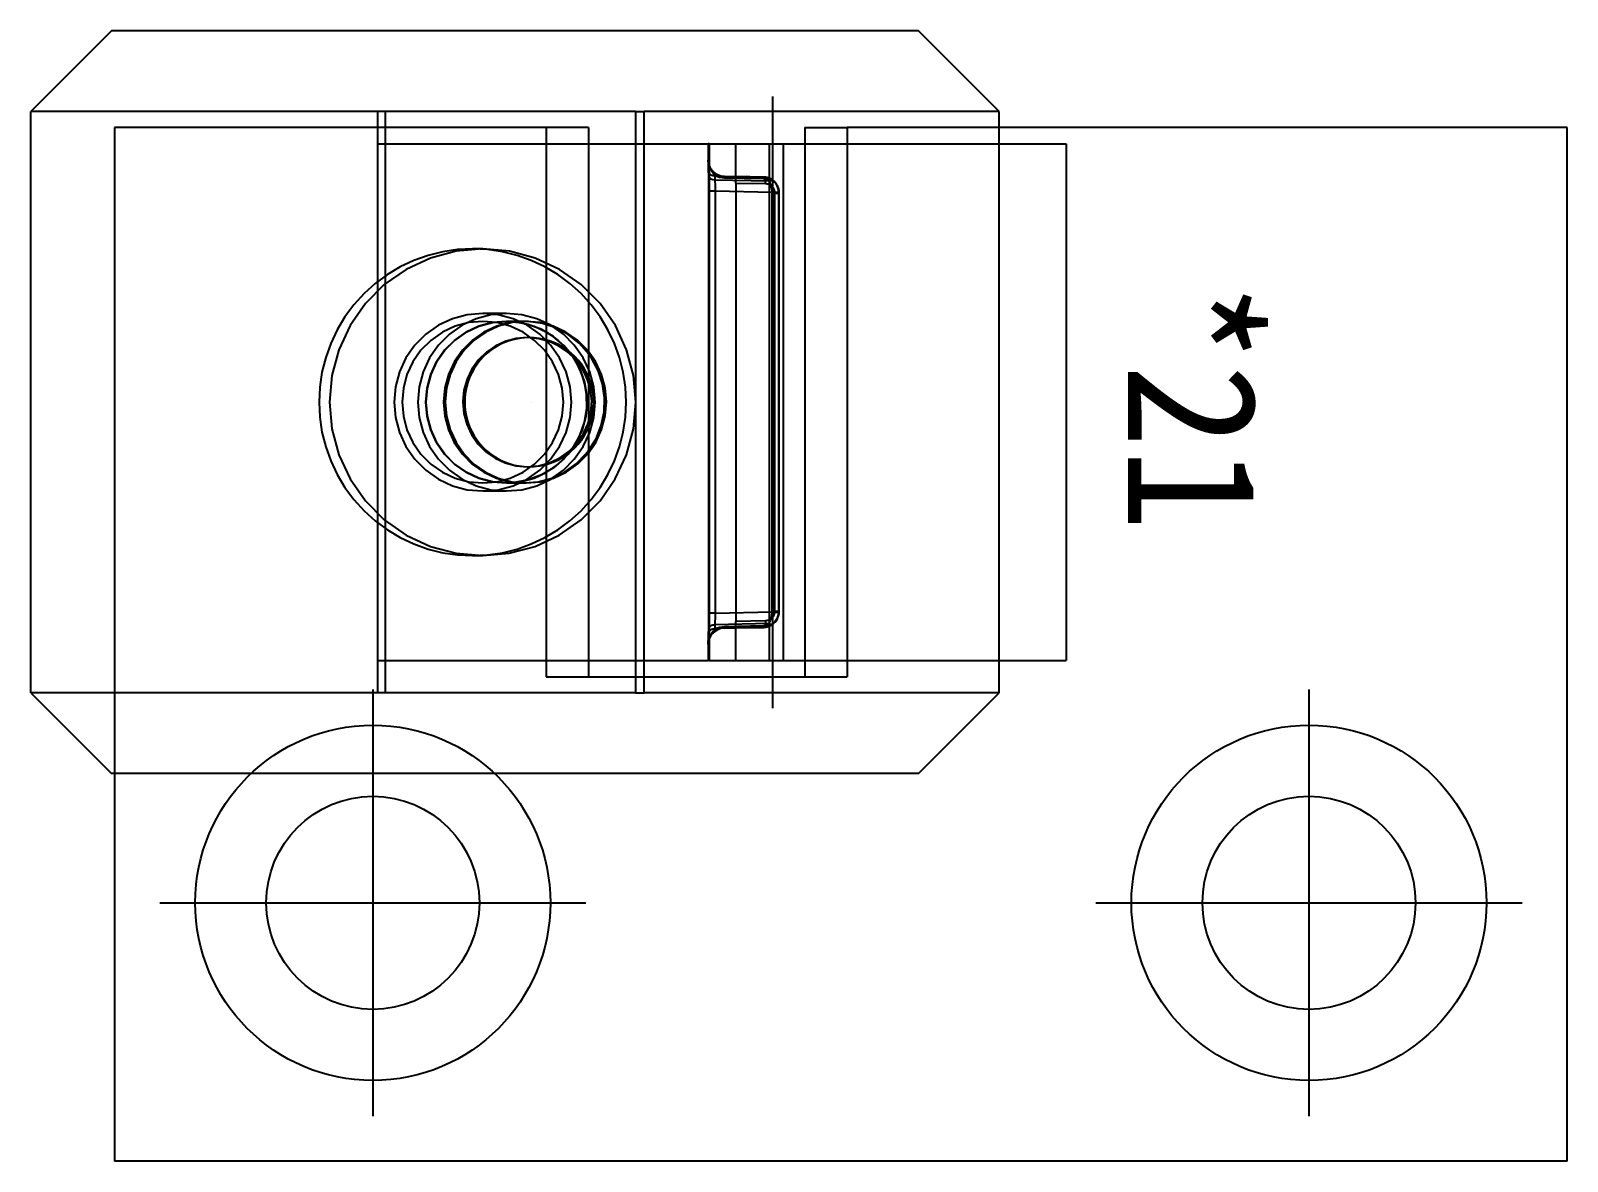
# Model space of a CAD drawing. Header units: millimetres. Extents: x 632 to 3922, y 1402 to 2001.
# Drawn here: x 3043.3 to 3067.1, y 1875.03 to 1892.53 of the extents above; entities that cross this region are included whole.
import ezdxf
from ezdxf.enums import TextEntityAlignment as Align
from ezdxf.lldxf.tags import DXFTag

# ---------------------------------------------------------------- set-up
doc = ezdxf.new("R2010")
doc.units = ezdxf.units.MM
for name, color, linetype in [('4', 4, 'Continuous'), ('7', 7, 'Continuous'), ('8', 8, 'Continuous'), ('CE', 1, 'CENTER'), ('H1', 2, 'HIDDEN')]:
    doc.layers.add(name, color=color, linetype=linetype)
doc.styles.add('JM_Standard', font='', dxfattribs={"height": 3})
doc.styles.get('JM_Standard').set_extended_font_data('DotumChe')
tags = doc.linetypes.add('CENTER', pattern=[2, 1.25, -0.25, 0.25, -0.25]).pattern_tags.tags
tags[10:11] = [DXFTag(74, 4), DXFTag(75, 0), DXFTag(340, '0'), DXFTag(46, 1.0), DXFTag(50, 0.0), DXFTag(44, 0.0), DXFTag(45, 0.0)]
tags[8:9] = [DXFTag(74, 4), DXFTag(75, 0), DXFTag(340, '0'), DXFTag(46, 1.0), DXFTag(50, 0.0), DXFTag(44, 0.0), DXFTag(45, 0.0)]
tags[6:7] = [DXFTag(74, 4), DXFTag(75, 0), DXFTag(340, '0'), DXFTag(46, 1.0), DXFTag(50, 0.0), DXFTag(44, 0.0), DXFTag(45, 0.0)]
tags[4:5] = [DXFTag(74, 4), DXFTag(75, 0), DXFTag(340, '0'), DXFTag(46, 1.0), DXFTag(50, 0.0), DXFTag(44, 0.0), DXFTag(45, 0.0)]
tags = doc.linetypes.add('HIDDEN', pattern=[0.375, 0.25, -0.125]).pattern_tags.tags
tags[6:7] = [DXFTag(74, 4), DXFTag(75, 0), DXFTag(340, '0'), DXFTag(46, 1.0), DXFTag(50, 0.0), DXFTag(44, 0.0), DXFTag(45, 0.0)]
tags[4:5] = [DXFTag(74, 4), DXFTag(75, 0), DXFTag(340, '0'), DXFTag(46, 1.0), DXFTag(50, 0.0), DXFTag(44, 0.0), DXFTag(45, 0.0)]

msp = doc.modelspace()

# ---------------------------------------------------------------- linework, layer by layer
at = {"layer": '7'}
for p, q in [((3044.547, 1892.529), (3043.297, 1891.279)), ((3057.047, 1892.529), (3044.547, 1892.529)), ((3058.297, 1891.279), (3057.047, 1892.529)), ((3043.297, 1882.279), (3043.297, 1891.279)), ((3048.793, 1891.279), (3043.297, 1891.279)), ((3048.793, 1891.029), (3048.793, 1891.279)), ((3052.664, 1891.279), (3048.793, 1891.279)), ((3052.664, 1891.279), (3052.664, 1890.779)), ((3052.664, 1891.279), (3052.8, 1891.279)), ((3052.8, 1890.779), (3052.8, 1891.279)), ((3058.297, 1891.279), (3052.8, 1891.279)), ((3058.297, 1891.029), (3058.297, 1891.279)), ((3044.595, 1891.029), (3044.595, 1875.029)), ((3051.938, 1891.029), (3044.595, 1891.029)), ((3051.938, 1891.029), (3051.938, 1890.779)), ((3055.289, 1891.029), (3055.944, 1891.029)), ((3055.289, 1891.029), (3055.289, 1890.779)), ((3055.944, 1891.029), (3055.944, 1890.779)), ((3067.095, 1891.029), (3055.944, 1891.029)), ((3067.095, 1875.029), (3067.095, 1891.029)), ((3051.938, 1890.779), (3051.938, 1882.779)), ((3051.938, 1890.779), (3053.79, 1890.779)), ((3053.79, 1890.779), (3053.79, 1890.525)), ((3053.805, 1890.779), (3053.79, 1890.779)), ((3053.805, 1890.779), (3053.805, 1882.779)), ((3053.805, 1890.779), (3059.335, 1890.779)), ((3059.335, 1890.779), (3059.335, 1882.779)), ((3053.796, 1890.352), (3053.797, 1890.29)), ((3053.798, 1883.514), (3053.798, 1890.044)), ((3053.797, 1883.263), (3053.795, 1883.203)), ((3053.79, 1883.033), (3053.79, 1882.779)), ((3051.938, 1882.779), (3051.938, 1882.529)), ((3051.938, 1882.779), (3053.79, 1882.779)), ((3052.664, 1882.779), (3052.664, 1882.529)), ((3052.8, 1882.529), (3052.8, 1882.779)), ((3053.805, 1882.779), (3053.79, 1882.779)), ((3053.805, 1882.779), (3059.335, 1882.779)), ((3055.289, 1882.779), (3055.289, 1882.529)), ((3055.944, 1882.779), (3055.944, 1882.529)), ((3051.938, 1882.529), (3055.944, 1882.529)), ((3044.595, 1882.279), (3043.297, 1882.279)), ((3043.297, 1882.279), (3044.547, 1881.029)), ((3044.595, 1881.029), (3044.547, 1881.029)), ((3067.095, 1875.029), (3044.595, 1875.029))]:
    msp.add_line(p, q, dxfattribs=at)
for points in [[(3053.79, 1890.517, 0), (3053.79, 1890.524, 0), (3053.79, 1890.525, 0)], [(3053.793, 1890.444, 0), (3053.792, 1890.461, 0), (3053.792, 1890.481, 0), (3053.79, 1890.517, 0)], [(3053.796, 1890.354, 0), (3053.795, 1890.367, 0), (3053.795, 1890.379, 0), (3053.795, 1890.39, 0), (3053.794, 1890.406, 0), (3053.794, 1890.42, 0), (3053.793, 1890.432, 0), (3053.793, 1890.444, 0)], [(3053.796, 1890.354, 0), (3053.796, 1890.352, 0)], [(3053.798, 1890.044, 0), (3053.798, 1890.078, 0), (3053.798, 1890.112, 0), (3053.798, 1890.146, 0), (3053.798, 1890.178, 0), (3053.798, 1890.209, 0), (3053.797, 1890.239, 0), (3053.797, 1890.267, 0), (3053.797, 1890.292, 0)], [(3053.797, 1890.292, 0), (3053.797, 1890.29, 0)], [(3053.797, 1883.261, 0), (3053.797, 1883.287, 0), (3053.797, 1883.315, 0), (3053.798, 1883.345, 0), (3053.798, 1883.377, 0), (3053.798, 1883.41, 0), (3053.798, 1883.444, 0), (3053.798, 1883.479, 0), (3053.798, 1883.514, 0)], [(3053.795, 1883.201, 0), (3053.795, 1883.203, 0)], [(3053.797, 1883.261, 0), (3053.797, 1883.263, 0)], [(3053.79, 1883.041, 0), (3053.791, 1883.052, 0), (3053.791, 1883.077, 0), (3053.793, 1883.105, 0), (3053.793, 1883.113, 0)], [(3053.79, 1883.032, 0), (3053.79, 1883.041, 0)], [(3053.793, 1883.113, 0), (3053.793, 1883.126, 0), (3053.794, 1883.142, 0), (3053.794, 1883.154, 0), (3053.795, 1883.167, 0), (3053.795, 1883.181, 0), (3053.795, 1883.191, 0), (3053.795, 1883.201, 0)]]:
    msp.add_polyline3d(points, dxfattribs=at)
for centre in [(3048.595, 1879.029), (3063.095, 1879.029)]:
    msp.add_circle(centre, 1.65, dxfattribs=at)
at = {"layer": '8'}
for p, q in [((3053.79, 1890.525), (3053.79, 1890.525)), ((3053.797, 1890.292), (3053.796, 1890.354)), ((3053.795, 1883.201), (3053.797, 1883.261)), ((3053.79, 1883.033), (3053.79, 1883.032))]:
    msp.add_line(p, q, dxfattribs=at)
for points in [[(3053.79, 1890.525, 0), (3053.79, 1890.522, 0), (3053.791, 1890.506, 0), (3053.791, 1890.504, 0)], [(3053.791, 1883.051, 0), (3053.791, 1883.049, 0), (3053.79, 1883.036, 0), (3053.79, 1883.032, 0)]]:
    msp.add_polyline3d(points, dxfattribs=at)
at = {"layer": 'CE'}
for p, q in [((3054.79, 1882.044), (3054.79, 1891.513)), ((3048.595, 1882.329), (3048.595, 1875.729)), ((3063.095, 1882.329), (3063.095, 1875.729)), ((3045.295, 1879.029), (3051.895, 1879.029)), ((3059.795, 1879.029), (3066.395, 1879.029))]:
    msp.add_line(p, q, dxfattribs=at)
at = {"layer": 'H1'}
for p, q in [((3048.668, 1891.279), (3048.668, 1891.029)), ((3048.668, 1891.029), (3048.668, 1890.779)), ((3048.793, 1890.779), (3048.793, 1891.029)), ((3051.282, 1891.029), (3051.282, 1890.779)), ((3058.297, 1890.779), (3058.297, 1891.029)), ((3048.668, 1890.779), (3048.668, 1882.779)), ((3048.668, 1890.779), (3048.668, 1882.779)), ((3048.668, 1890.779), (3048.793, 1890.779)), ((3048.793, 1882.779), (3048.793, 1890.779)), ((3048.793, 1890.779), (3051.938, 1890.779)), ((3051.282, 1890.779), (3051.282, 1882.779)), ((3052.664, 1890.779), (3052.664, 1882.779)), ((3052.8, 1882.779), (3052.8, 1890.779)), ((3054.216, 1890.274), (3054.216, 1890.779)), ((3054.741, 1890.025), (3054.741, 1890.779)), ((3054.951, 1890.779), (3054.951, 1882.779)), ((3055.289, 1890.779), (3055.289, 1882.779)), ((3055.944, 1890.779), (3055.944, 1882.779)), ((3058.297, 1882.779), (3058.297, 1890.779)), ((3053.893, 1890.283), (3053.894, 1890.221)), ((3053.894, 1890.221), (3054.733, 1890.203)), ((3054.036, 1890.274), (3054.039, 1890.278)), ((3054.036, 1890.274), (3054.216, 1890.271)), ((3054.039, 1890.278), (3054.646, 1890.264)), ((3054.647, 1890.235), (3054.04, 1890.248)), ((3054.216, 1890.271), (3054.216, 1890.274)), ((3054.65, 1890.264), (3054.216, 1890.271)), ((3054.216, 1890.171), (3054.676, 1890.164)), ((3054.216, 1890.171), (3054.216, 1890.037)), ((3054.646, 1890.264), (3054.65, 1890.264)), ((3054.67, 1890.263), (3054.667, 1890.263)), ((3053.897, 1890.044), (3053.798, 1890.044)), ((3053.897, 1890.044), (3053.897, 1883.514)), ((3054.781, 1890.024), (3053.897, 1890.044)), ((3054.216, 1890.037), (3054.216, 1883.521)), ((3054.741, 1883.532), (3054.741, 1890.025)), ((3054.782, 1890.014), (3054.878, 1890.014)), ((3054.782, 1883.543), (3054.782, 1890.014)), ((3054.818, 1890.013), (3054.818, 1883.544)), ((3054.818, 1890.013), (3054.888, 1890.013)), ((3054.888, 1890.013), (3054.878, 1890.014)), ((3054.878, 1890.014), (3054.878, 1883.543)), ((3054.89, 1890.013), (3054.888, 1890.013)), ((3054.888, 1883.544), (3054.888, 1890.013)), ((3054.89, 1883.544), (3054.89, 1890.013)), ((3050.297, 1889.154), (3050.14, 1889.154)), ((3050.664, 1888.154), (3050.297, 1888.154)), ((3050.665, 1888.029), (3050.664, 1888.029)), ((3050.938, 1888.029), (3050.665, 1888.029)), ((3050.968, 1888.029), (3050.942, 1888.029)), ((3051.017, 1887.779), (3050.987, 1887.779)), ((3050.987, 1885.779), (3051.017, 1885.779)), ((3050.297, 1885.404), (3050.664, 1885.404)), ((3050.664, 1885.528), (3050.665, 1885.528)), ((3050.665, 1885.528), (3050.938, 1885.528)), ((3050.942, 1885.528), (3050.968, 1885.529)), ((3050.14, 1884.404), (3050.297, 1884.404)), ((3053.897, 1883.514), (3053.798, 1883.514)), ((3053.897, 1883.514), (3054.781, 1883.533)), ((3054.216, 1883.521), (3054.216, 1883.386)), ((3054.741, 1882.779), (3054.741, 1883.532)), ((3054.782, 1883.543), (3054.878, 1883.543)), ((3054.818, 1883.544), (3054.888, 1883.544)), ((3054.878, 1883.543), (3054.888, 1883.544)), ((3054.89, 1883.544), (3054.888, 1883.544)), ((3053.894, 1883.333), (3053.893, 1883.273)), ((3054.732, 1883.352), (3053.894, 1883.333)), ((3054.036, 1883.283), (3054.216, 1883.286)), ((3054.039, 1883.28), (3054.036, 1883.283)), ((3054.646, 1883.293), (3054.039, 1883.28)), ((3054.04, 1883.308), (3054.647, 1883.321)), ((3054.676, 1883.394), (3054.216, 1883.386)), ((3054.216, 1883.286), (3054.65, 1883.293)), ((3054.216, 1883.284), (3054.216, 1883.286)), ((3054.216, 1882.779), (3054.216, 1883.284)), ((3054.65, 1883.293), (3054.646, 1883.293)), ((3054.668, 1883.294), (3054.67, 1883.295)), ((3048.668, 1882.779), (3048.668, 1882.279)), ((3048.668, 1882.779), (3048.793, 1882.779)), ((3048.793, 1882.279), (3048.793, 1882.779)), ((3048.793, 1882.779), (3051.938, 1882.779)), ((3051.282, 1882.779), (3051.282, 1882.529)), ((3058.297, 1882.279), (3058.297, 1882.779)), ((3051.282, 1882.529), (3051.938, 1882.529)), ((3052.664, 1882.529), (3052.664, 1882.279)), ((3052.8, 1882.279), (3052.8, 1882.529)), ((3048.793, 1882.279), (3044.595, 1882.279)), ((3052.664, 1882.279), (3048.793, 1882.279)), ((3052.664, 1882.279), (3052.8, 1882.279)), ((3058.297, 1882.279), (3052.8, 1882.279)), ((3057.047, 1881.029), (3058.297, 1882.279)), ((3057.047, 1881.029), (3044.595, 1881.029))]:
    msp.add_line(p, q, dxfattribs=at)
for points in [[(3053.79, 1890.525, 0), (3053.791, 1890.502, 0), (3053.794, 1890.479, 0)], [(3053.79, 1890.525, 0), (3053.79, 1890.523, 0), (3053.791, 1890.51, 0)], [(3053.79, 1890.524, 0), (3053.79, 1890.525, 0)], [(3053.791, 1890.51, 0), (3053.79, 1890.517, 0)], [(3053.791, 1890.51, 0), (3053.792, 1890.499, 0), (3053.795, 1890.475, 0), (3053.8, 1890.453, 0), (3053.806, 1890.431, 0), (3053.814, 1890.412, 0), (3053.822, 1890.394, 0), (3053.832, 1890.378, 0), (3053.842, 1890.363, 0)], [(3053.858, 1890.357, 0), (3053.857, 1890.358, 0), (3053.847, 1890.369, 0), (3053.838, 1890.381, 0), (3053.829, 1890.393, 0), (3053.821, 1890.407, 0), (3053.813, 1890.423, 0), (3053.806, 1890.441, 0), (3053.8, 1890.459, 0), (3053.795, 1890.478, 0), (3053.792, 1890.499, 0), (3053.791, 1890.51, 0)], [(3053.791, 1890.504, 0), (3053.793, 1890.486, 0), (3053.797, 1890.467, 0), (3053.803, 1890.449, 0), (3053.806, 1890.44, 0)], [(3053.842, 1890.363, 0), (3053.828, 1890.373, 0), (3053.815, 1890.384, 0), (3053.806, 1890.398, 0), (3053.799, 1890.412, 0), (3053.794, 1890.428, 0), (3053.793, 1890.444, 0)], [(3053.794, 1890.479, 0), (3053.801, 1890.45, 0)], [(3053.796, 1890.352, 0), (3053.797, 1890.34, 0), (3053.802, 1890.328, 0), (3053.81, 1890.317, 0), (3053.82, 1890.307, 0), (3053.832, 1890.298, 0), (3053.847, 1890.292, 0), (3053.863, 1890.287, 0), (3053.88, 1890.284, 0), (3053.893, 1890.283, 0)], [(3053.801, 1890.45, 0), (3053.816, 1890.413, 0), (3053.836, 1890.38, 0), (3053.861, 1890.35, 0), (3053.891, 1890.324, 0), (3053.924, 1890.303, 0), (3053.96, 1890.288, 0), (3053.997, 1890.278, 0), (3054.036, 1890.274, 0)], [(3053.806, 1890.44, 0), (3053.809, 1890.431, 0), (3053.817, 1890.415, 0), (3053.825, 1890.4, 0), (3053.834, 1890.386, 0), (3053.843, 1890.373, 0), (3053.853, 1890.362, 0), (3053.862, 1890.352, 0)], [(3053.842, 1890.363, 0), (3053.86, 1890.335, 0), (3053.877, 1890.311, 0), (3053.885, 1890.297, 0), (3053.893, 1890.283, 0)], [(3053.861, 1890.353, 0), (3053.853, 1890.359, 0), (3053.843, 1890.363, 0), (3053.842, 1890.363, 0)], [(3053.861, 1890.353, 0), (3053.858, 1890.357, 0)], [(3053.862, 1890.352, 0), (3053.861, 1890.353, 0)], [(3053.862, 1890.352, 0), (3053.894, 1890.326, 0), (3053.935, 1890.302, 0), (3053.984, 1890.285, 0), (3054.039, 1890.278, 0)], [(3053.797, 1890.29, 0), (3053.798, 1890.278, 0), (3053.803, 1890.266, 0), (3053.811, 1890.255, 0), (3053.821, 1890.245, 0), (3053.833, 1890.237, 0), (3053.848, 1890.23, 0), (3053.864, 1890.225, 0), (3053.881, 1890.222, 0), (3053.894, 1890.221, 0)], [(3054.04, 1890.248, 0), (3053.963, 1890.258, 0), (3053.893, 1890.283, 0)], [(3053.894, 1890.221, 0), (3053.895, 1890.203, 0), (3053.895, 1890.183, 0), (3053.896, 1890.162, 0), (3053.896, 1890.14, 0), (3053.896, 1890.117, 0), (3053.897, 1890.093, 0), (3053.897, 1890.068, 0), (3053.897, 1890.044, 0)], [(3054.04, 1890.248, 0), (3054.04, 1890.259, 0), (3054.04, 1890.268, 0), (3054.04, 1890.274, 0), (3054.039, 1890.277, 0), (3054.039, 1890.278, 0)], [(3054.216, 1890.171, 0), (3054.216, 1890.181, 0), (3054.216, 1890.191, 0), (3054.216, 1890.201, 0), (3054.216, 1890.21, 0), (3054.216, 1890.219, 0), (3054.216, 1890.228, 0), (3054.216, 1890.235, 0), (3054.216, 1890.242, 0), (3054.216, 1890.249, 0), (3054.216, 1890.255, 0), (3054.216, 1890.259, 0), (3054.216, 1890.263, 0), (3054.216, 1890.267, 0), (3054.216, 1890.269, 0), (3054.216, 1890.27, 0), (3054.216, 1890.271, 0)], [(3054.646, 1890.264, 0), (3054.667, 1890.263, 0)], [(3054.647, 1890.235, 0), (3054.647, 1890.246, 0), (3054.647, 1890.255, 0), (3054.647, 1890.261, 0), (3054.646, 1890.264, 0), (3054.646, 1890.264, 0)], [(3054.733, 1890.203, 0), (3054.716, 1890.216, 0), (3054.695, 1890.226, 0), (3054.672, 1890.232, 0), (3054.647, 1890.235, 0)], [(3054.67, 1890.263, 0), (3054.65, 1890.264, 0)], [(3054.676, 1890.164, 0), (3054.676, 1890.181, 0), (3054.675, 1890.198, 0), (3054.673, 1890.214, 0), (3054.67, 1890.228, 0), (3054.667, 1890.24, 0), (3054.663, 1890.25, 0), (3054.659, 1890.258, 0), (3054.654, 1890.262, 0), (3054.65, 1890.264, 0)], [(3054.667, 1890.263, 0), (3054.702, 1890.257, 0), (3054.735, 1890.246, 0), (3054.765, 1890.23, 0), (3054.791, 1890.211, 0)], [(3054.73, 1890.248, 0), (3054.701, 1890.257, 0), (3054.67, 1890.263, 0)], [(3054.672, 1890.262, 0), (3054.67, 1890.263, 0)], [(3054.674, 1890.262, 0), (3054.672, 1890.262, 0)], [(3054.73, 1890.248, 0), (3054.722, 1890.251, 0), (3054.703, 1890.257, 0), (3054.683, 1890.261, 0), (3054.674, 1890.262, 0)], [(3054.676, 1890.164, 0), (3054.69, 1890.163, 0), (3054.704, 1890.16, 0), (3054.717, 1890.157, 0), (3054.73, 1890.151, 0), (3054.743, 1890.145, 0), (3054.755, 1890.138, 0), (3054.766, 1890.129, 0), (3054.777, 1890.119, 0), (3054.786, 1890.108, 0), (3054.794, 1890.096, 0), (3054.801, 1890.084, 0), (3054.807, 1890.07, 0), (3054.812, 1890.056, 0), (3054.816, 1890.042, 0), (3054.818, 1890.028, 0), (3054.818, 1890.013, 0)], [(3054.888, 1890.013, 0), (3054.885, 1890.051, 0), (3054.877, 1890.088, 0), (3054.863, 1890.124, 0), (3054.845, 1890.156, 0), (3054.821, 1890.186, 0), (3054.794, 1890.211, 0), (3054.763, 1890.232, 0), (3054.73, 1890.248, 0)], [(3054.89, 1890.013, 0), (3054.889, 1890.035, 0), (3054.887, 1890.055, 0), (3054.882, 1890.076, 0), (3054.877, 1890.096, 0), (3054.869, 1890.115, 0), (3054.86, 1890.134, 0), (3054.849, 1890.152, 0), (3054.837, 1890.169, 0), (3054.824, 1890.185, 0), (3054.809, 1890.199, 0), (3054.794, 1890.213, 0), (3054.777, 1890.225, 0), (3054.759, 1890.235, 0), (3054.741, 1890.244, 0), (3054.73, 1890.248, 0)], [(3054.733, 1890.203, 0), (3054.747, 1890.209, 0), (3054.76, 1890.213, 0), (3054.772, 1890.215, 0), (3054.783, 1890.214, 0), (3054.791, 1890.211, 0)], [(3054.781, 1890.024, 0), (3054.781, 1890.035, 0), (3054.78, 1890.045, 0), (3054.779, 1890.055, 0), (3054.778, 1890.066, 0), (3054.776, 1890.079, 0), (3054.774, 1890.093, 0), (3054.772, 1890.106, 0), (3054.769, 1890.119, 0), (3054.765, 1890.132, 0), (3054.761, 1890.144, 0), (3054.755, 1890.16, 0), (3054.749, 1890.175, 0), (3054.741, 1890.19, 0), (3054.733, 1890.203, 0)], [(3054.791, 1890.211, 0), (3054.805, 1890.198, 0), (3054.818, 1890.184, 0), (3054.83, 1890.168, 0), (3054.841, 1890.151, 0), (3054.848, 1890.139, 0), (3054.854, 1890.127, 0), (3054.859, 1890.114, 0), (3054.864, 1890.101, 0), (3054.868, 1890.087, 0), (3054.872, 1890.073, 0), (3054.874, 1890.062, 0), (3054.875, 1890.052, 0), (3054.877, 1890.042, 0), (3054.878, 1890.031, 0)], [(3054.781, 1890.024, 0), (3054.799, 1890.026, 0), (3054.815, 1890.027, 0), (3054.831, 1890.028, 0), (3054.845, 1890.029, 0), (3054.857, 1890.03, 0), (3054.867, 1890.03, 0), (3054.874, 1890.031, 0), (3054.878, 1890.031, 0)], [(3054.782, 1890.014, 0), (3054.781, 1890.024, 0)], [(3054.878, 1890.031, 0), (3054.878, 1890.014, 0)], [(3050.14, 1889.154, 0), (3049.907, 1889.142, 0), (3049.677, 1889.108, 0), (3049.451, 1889.051, 0), (3049.231, 1888.973, 0), (3049.02, 1888.874, 0), (3048.82, 1888.754, 0), (3048.633, 1888.615, 0), (3048.46, 1888.459, 0), (3048.303, 1888.286, 0), (3048.164, 1888.099, 0), (3048.044, 1887.899, 0), (3047.944, 1887.688, 0), (3047.865, 1887.469, 0), (3047.808, 1887.242, 0), (3047.774, 1887.012, 0), (3047.762, 1886.779, 0), (3047.774, 1886.545, 0), (3047.808, 1886.315, 0), (3047.865, 1886.088, 0), (3047.944, 1885.869, 0), (3048.044, 1885.658, 0), (3048.164, 1885.458, 0), (3048.303, 1885.271, 0), (3048.46, 1885.098, 0), (3048.633, 1884.942, 0), (3048.82, 1884.803, 0), (3049.02, 1884.683, 0), (3049.231, 1884.584, 0), (3049.451, 1884.506, 0), (3049.677, 1884.449, 0), (3049.907, 1884.415, 0), (3050.14, 1884.404, 0)], [(3050.297, 1889.154, 0), (3049.885, 1889.117, 0), (3049.486, 1889.01, 0), (3049.111, 1888.835, 0), (3048.773, 1888.598, 0), (3048.48, 1888.305, 0), (3048.243, 1887.966, 0), (3048.068, 1887.59, 0), (3047.962, 1887.191, 0), (3047.926, 1886.779, 0)], [(3052.519, 1886.779, 0), (3052.507, 1887.012, 0), (3052.473, 1887.243, 0), (3052.416, 1887.469, 0), (3052.337, 1887.689, 0), (3052.237, 1887.899, 0), (3052.117, 1888.099, 0), (3051.978, 1888.287, 0), (3051.821, 1888.459, 0), (3051.648, 1888.616, 0), (3051.46, 1888.754, 0), (3051.26, 1888.874, 0), (3051.049, 1888.973, 0), (3050.83, 1889.052, 0), (3050.603, 1889.108, 0), (3050.373, 1889.142, 0), (3050.14, 1889.154, 0)], [(3050.297, 1884.404, 0), (3050.709, 1884.44, 0), (3051.108, 1884.547, 0), (3051.483, 1884.722, 0), (3051.822, 1884.959, 0), (3052.114, 1885.252, 0), (3052.351, 1885.591, 0), (3052.526, 1885.966, 0), (3052.633, 1886.366, 0), (3052.669, 1886.778, 0), (3052.633, 1887.191, 0), (3052.526, 1887.59, 0), (3052.352, 1887.966, 0), (3052.114, 1888.305, 0), (3051.822, 1888.598, 0), (3051.484, 1888.835, 0), (3051.109, 1889.01, 0), (3050.71, 1889.117, 0), (3050.298, 1889.154, 0), (3050.297, 1889.154, 0)], [(3050.297, 1888.154, 0), (3050.059, 1888.133, 0), (3049.828, 1888.071, 0), (3049.611, 1887.969, 0), (3049.415, 1887.832, 0), (3049.245, 1887.662, 0), (3049.108, 1887.466, 0), (3049.007, 1887.249, 0), (3048.945, 1887.017, 0), (3048.924, 1886.779, 0)], [(3050.297, 1888.029, 0), (3050.081, 1888.01, 0), (3049.87, 1887.953, 0), (3049.673, 1887.861, 0), (3049.495, 1887.736, 0), (3049.341, 1887.582, 0), (3049.216, 1887.404, 0), (3049.124, 1887.206, 0), (3049.068, 1886.996, 0), (3049.049, 1886.779, 0)], [(3050.297, 1888.029, 0), (3050.081, 1888.01, 0), (3049.87, 1887.953, 0), (3049.673, 1887.861, 0), (3049.495, 1887.736, 0), (3049.341, 1887.582, 0), (3049.216, 1887.404, 0), (3049.124, 1887.206, 0), (3049.068, 1886.996, 0), (3049.049, 1886.779, 0)], [(3050.664, 1888.154, 0), (3050.425, 1888.133, 0), (3050.194, 1888.071, 0), (3049.977, 1887.969, 0), (3049.781, 1887.832, 0), (3049.612, 1887.662, 0), (3049.474, 1887.466, 0), (3049.373, 1887.249, 0), (3049.311, 1887.017, 0), (3049.291, 1886.779, 0)], [(3050.664, 1888.029, 0), (3050.447, 1888.01, 0), (3050.237, 1887.953, 0), (3050.04, 1887.861, 0), (3049.861, 1887.736, 0), (3049.707, 1887.582, 0), (3049.583, 1887.404, 0), (3049.491, 1887.206, 0), (3049.434, 1886.996, 0), (3049.415, 1886.779, 0)], [(3050.665, 1885.528, 0), (3050.448, 1885.547, 0), (3050.238, 1885.604, 0), (3050.041, 1885.696, 0), (3049.862, 1885.821, 0), (3049.708, 1885.975, 0), (3049.584, 1886.154, 0), (3049.492, 1886.351, 0), (3049.435, 1886.561, 0), (3049.416, 1886.779, 0), (3049.435, 1886.996, 0), (3049.492, 1887.206, 0), (3049.584, 1887.404, 0), (3049.708, 1887.582, 0), (3049.862, 1887.736, 0), (3050.041, 1887.861, 0), (3050.238, 1887.953, 0), (3050.448, 1888.01, 0), (3050.665, 1888.029, 0)], [(3050.665, 1888.029, 0), (3050.448, 1888.01, 0), (3050.238, 1887.953, 0), (3050.041, 1887.861, 0), (3049.862, 1887.736, 0), (3049.708, 1887.582, 0), (3049.584, 1887.404, 0), (3049.492, 1887.206, 0), (3049.435, 1886.996, 0), (3049.416, 1886.779, 0), (3049.435, 1886.561, 0), (3049.492, 1886.351, 0), (3049.584, 1886.154, 0), (3049.708, 1885.975, 0), (3049.862, 1885.821, 0), (3050.041, 1885.696, 0), (3050.238, 1885.604, 0), (3050.448, 1885.547, 0), (3050.665, 1885.528, 0)], [(3050.942, 1888.029, 0), (3050.725, 1888.01, 0), (3050.514, 1887.954, 0), (3050.317, 1887.863, 0), (3050.138, 1887.738, 0), (3049.984, 1887.585, 0), (3049.859, 1887.406, 0), (3049.766, 1887.209, 0), (3049.71, 1886.999, 0), (3049.69, 1886.782, 0), (3049.69, 1886.779, 0)], [(3050.968, 1888.029, 0), (3050.751, 1888.01, 0), (3050.541, 1887.954, 0), (3050.343, 1887.863, 0), (3050.165, 1887.738, 0), (3050.01, 1887.584, 0), (3049.885, 1887.406, 0), (3049.793, 1887.209, 0), (3049.736, 1886.999, 0), (3049.716, 1886.782, 0), (3049.716, 1886.779, 0)], [(3050.297, 1885.404, 0), (3050.536, 1885.424, 0), (3050.767, 1885.486, 0), (3050.984, 1885.588, 0), (3051.18, 1885.725, 0), (3051.349, 1885.895, 0), (3051.486, 1886.091, 0), (3051.588, 1886.308, 0), (3051.65, 1886.54, 0), (3051.67, 1886.778, 0), (3051.65, 1887.017, 0), (3051.588, 1887.249, 0), (3051.487, 1887.466, 0), (3051.349, 1887.662, 0), (3051.18, 1887.832, 0), (3050.984, 1887.969, 0), (3050.767, 1888.071, 0), (3050.536, 1888.133, 0), (3050.297, 1888.154, 0), (3050.297, 1888.154, 0)], [(3050.297, 1885.528, 0), (3050.514, 1885.547, 0), (3050.724, 1885.604, 0), (3050.922, 1885.696, 0), (3051.1, 1885.821, 0), (3051.254, 1885.975, 0), (3051.378, 1886.154, 0), (3051.47, 1886.351, 0), (3051.527, 1886.561, 0), (3051.546, 1886.779, 0), (3051.527, 1886.996, 0), (3051.47, 1887.206, 0), (3051.378, 1887.404, 0), (3051.254, 1887.582, 0), (3051.1, 1887.736, 0), (3050.922, 1887.861, 0), (3050.724, 1887.953, 0), (3050.514, 1888.01, 0), (3050.297, 1888.029, 0), (3050.297, 1888.029, 0)], [(3050.297, 1885.528, 0), (3050.514, 1885.547, 0), (3050.724, 1885.604, 0), (3050.922, 1885.696, 0), (3051.1, 1885.821, 0), (3051.254, 1885.975, 0), (3051.378, 1886.154, 0), (3051.47, 1886.351, 0), (3051.527, 1886.561, 0), (3051.546, 1886.779, 0), (3051.527, 1886.996, 0), (3051.47, 1887.206, 0), (3051.378, 1887.404, 0), (3051.254, 1887.582, 0), (3051.1, 1887.736, 0), (3050.922, 1887.861, 0), (3050.724, 1887.953, 0), (3050.514, 1888.01, 0), (3050.297, 1888.029, 0), (3050.297, 1888.029, 0)], [(3050.664, 1885.404, 0), (3050.902, 1885.424, 0), (3051.133, 1885.486, 0), (3051.35, 1885.588, 0), (3051.546, 1885.725, 0), (3051.716, 1885.895, 0), (3051.853, 1886.091, 0), (3051.954, 1886.308, 0), (3052.016, 1886.54, 0), (3052.037, 1886.778, 0), (3052.016, 1887.017, 0), (3051.954, 1887.249, 0), (3051.853, 1887.466, 0), (3051.716, 1887.662, 0), (3051.546, 1887.832, 0), (3051.35, 1887.969, 0), (3051.133, 1888.071, 0), (3050.902, 1888.133, 0), (3050.664, 1888.154, 0), (3050.664, 1888.154, 0)], [(3051.693, 1887.487, 0), (3051.554, 1887.655, 0), (3051.389, 1887.796, 0), (3051.201, 1887.907, 0), (3050.997, 1887.983, 0), (3050.783, 1888.023, 0), (3050.664, 1888.029, 0)], [(3050.665, 1888.029, 0), (3050.882, 1888.01, 0), (3051.092, 1887.953, 0), (3051.289, 1887.861, 0), (3051.467, 1887.736, 0), (3051.621, 1887.582, 0), (3051.696, 1887.483, 0)], [(3051.696, 1887.483, 0), (3051.558, 1887.652, 0), (3051.393, 1887.794, 0), (3051.206, 1887.905, 0), (3051.002, 1887.982, 0), (3050.789, 1888.022, 0), (3050.665, 1888.029, 0)], [(3051.938, 1887.528, 0), (3051.792, 1887.69, 0), (3051.621, 1887.825, 0), (3051.429, 1887.928, 0), (3051.223, 1887.996, 0), (3051.007, 1888.027, 0), (3050.942, 1888.029, 0)], [(3050.968, 1885.529, 0), (3051.185, 1885.548, 0), (3051.395, 1885.605, 0), (3051.592, 1885.698, 0), (3051.769, 1885.823, 0), (3051.923, 1885.977, 0), (3052.047, 1886.156, 0), (3052.139, 1886.354, 0), (3052.195, 1886.565, 0), (3052.213, 1886.782, 0), (3052.193, 1886.999, 0), (3052.137, 1887.209, 0), (3052.044, 1887.406, 0), (3051.919, 1887.584, 0), (3051.765, 1887.738, 0), (3051.586, 1887.863, 0), (3051.389, 1887.954, 0), (3051.178, 1888.01, 0), (3050.968, 1888.029, 0)], [(3050.987, 1887.779, 0), (3050.814, 1887.763, 0), (3050.646, 1887.718, 0), (3050.488, 1887.645, 0), (3050.345, 1887.545, 0), (3050.222, 1887.421, 0), (3050.123, 1887.279, 0), (3050.049, 1887.121, 0), (3050.004, 1886.952, 0), (3049.989, 1886.779, 0), (3049.989, 1886.779, 0)], [(3051.003, 1887.779, 0), (3050.829, 1887.766, 0), (3050.66, 1887.724, 0), (3050.501, 1887.652, 0), (3050.357, 1887.555, 0), (3050.232, 1887.433, 0), (3050.13, 1887.292, 0), (3050.054, 1887.135, 0), (3050.007, 1886.967, 0), (3049.989, 1886.794, 0), (3049.989, 1886.779, 0)], [(3051.017, 1887.779, 0), (3051.017, 1887.779, 0), (3050.939, 1887.775, 0), (3050.861, 1887.766, 0), (3050.784, 1887.751, 0), (3050.708, 1887.73, 0), (3050.635, 1887.702, 0), (3050.564, 1887.67, 0), (3050.495, 1887.631, 0), (3050.43, 1887.588, 0), (3050.368, 1887.539, 0), (3050.311, 1887.486, 0), (3050.258, 1887.428, 0), (3050.209, 1887.366, 0), (3050.166, 1887.301, 0), (3050.127, 1887.233, 0), (3050.094, 1887.161, 0), (3050.067, 1887.088, 0), (3050.046, 1887.012, 0), (3050.031, 1886.935, 0), (3050.021, 1886.857, 0), (3050.018, 1886.779, 0)], [(3051.938, 1887.086, 0), (3051.87, 1887.247, 0), (3051.775, 1887.393, 0), (3051.657, 1887.521, 0), (3051.518, 1887.626, 0), (3051.363, 1887.705, 0), (3051.196, 1887.756, 0), (3051.024, 1887.778, 0), (3050.987, 1887.779, 0)], [(3051.003, 1885.779, 0), (3051.176, 1885.796, 0), (3051.343, 1885.844, 0), (3051.5, 1885.92, 0), (3051.641, 1886.022, 0), (3051.762, 1886.148, 0), (3051.86, 1886.292, 0), (3051.931, 1886.451, 0), (3051.973, 1886.62, 0), (3051.986, 1886.794, 0), (3051.968, 1886.967, 0), (3051.92, 1887.135, 0), (3051.844, 1887.292, 0), (3051.742, 1887.433, 0), (3051.617, 1887.555, 0), (3051.473, 1887.652, 0), (3051.314, 1887.724, 0), (3051.145, 1887.766, 0), (3051.003, 1887.779, 0)], [(3051.017, 1885.779, 0), (3051.095, 1885.782, 0), (3051.173, 1885.791, 0), (3051.25, 1885.806, 0), (3051.326, 1885.828, 0), (3051.399, 1885.855, 0), (3051.47, 1885.888, 0), (3051.539, 1885.926, 0), (3051.604, 1885.97, 0), (3051.666, 1886.018, 0), (3051.723, 1886.071, 0), (3051.776, 1886.129, 0), (3051.825, 1886.191, 0), (3051.868, 1886.256, 0), (3051.907, 1886.325, 0), (3051.94, 1886.396, 0), (3051.967, 1886.47, 0), (3051.988, 1886.545, 0), (3052.003, 1886.622, 0), (3052.013, 1886.7, 0), (3052.016, 1886.779, 0), (3052.013, 1886.857, 0), (3052.003, 1886.935, 0), (3051.988, 1887.012, 0), (3051.967, 1887.088, 0), (3051.94, 1887.161, 0), (3051.907, 1887.233, 0), (3051.868, 1887.301, 0), (3051.825, 1887.366, 0), (3051.776, 1887.428, 0), (3051.723, 1887.486, 0), (3051.666, 1887.539, 0), (3051.604, 1887.588, 0), (3051.539, 1887.631, 0), (3051.47, 1887.67, 0), (3051.399, 1887.702, 0), (3051.326, 1887.73, 0), (3051.25, 1887.751, 0), (3051.173, 1887.766, 0), (3051.095, 1887.775, 0), (3051.017, 1887.779, 0)], [(3051.693, 1886.071, 0), (3051.8, 1886.26, 0), (3051.872, 1886.466, 0), (3051.908, 1886.681, 0), (3051.906, 1886.898, 0), (3051.867, 1887.113, 0), (3051.79, 1887.317, 0), (3051.693, 1887.487, 0)], [(3051.938, 1886.029, 0), (3052.052, 1886.214, 0), (3052.133, 1886.416, 0), (3052.178, 1886.63, 0), (3052.185, 1886.847, 0), (3052.154, 1887.063, 0), (3052.086, 1887.27, 0), (3051.984, 1887.462, 0), (3051.938, 1887.528, 0)], [(3051.696, 1887.483, 0), (3051.802, 1887.293, 0), (3051.874, 1887.087, 0), (3051.91, 1886.872, 0), (3051.913, 1886.779, 0)], [(3051.913, 1886.779, 0), (3051.894, 1886.996, 0), (3051.838, 1887.206, 0), (3051.746, 1887.404, 0), (3051.696, 1887.483, 0)], [(3051.938, 1886.471, 0), (3051.976, 1886.641, 0), (3051.985, 1886.815, 0), (3051.964, 1886.988, 0), (3051.938, 1887.086, 0)], [(3047.926, 1886.779, 0), (3047.962, 1886.366, 0), (3048.069, 1885.966, 0), (3048.243, 1885.591, 0), (3048.48, 1885.252, 0), (3048.773, 1884.959, 0), (3049.111, 1884.722, 0), (3049.486, 1884.547, 0), (3049.885, 1884.44, 0), (3050.297, 1884.404, 0)], [(3048.924, 1886.779, 0), (3048.945, 1886.54, 0), (3049.007, 1886.308, 0), (3049.108, 1886.091, 0), (3049.245, 1885.895, 0), (3049.415, 1885.725, 0), (3049.611, 1885.588, 0), (3049.828, 1885.486, 0), (3050.059, 1885.424, 0), (3050.297, 1885.404, 0)], [(3049.049, 1886.779, 0), (3049.068, 1886.561, 0), (3049.124, 1886.351, 0), (3049.216, 1886.154, 0), (3049.341, 1885.975, 0), (3049.495, 1885.821, 0), (3049.673, 1885.696, 0), (3049.87, 1885.604, 0), (3050.081, 1885.547, 0), (3050.297, 1885.528, 0)], [(3049.049, 1886.779, 0), (3049.068, 1886.561, 0), (3049.124, 1886.351, 0), (3049.216, 1886.154, 0), (3049.341, 1885.975, 0), (3049.495, 1885.821, 0), (3049.673, 1885.696, 0), (3049.87, 1885.604, 0), (3050.081, 1885.547, 0), (3050.297, 1885.528, 0)], [(3049.291, 1886.779, 0), (3049.311, 1886.54, 0), (3049.373, 1886.308, 0), (3049.475, 1886.091, 0), (3049.612, 1885.895, 0), (3049.781, 1885.725, 0), (3049.977, 1885.588, 0), (3050.194, 1885.486, 0), (3050.425, 1885.424, 0), (3050.664, 1885.404, 0)], [(3049.415, 1886.779, 0), (3049.434, 1886.561, 0), (3049.491, 1886.351, 0), (3049.583, 1886.154, 0), (3049.707, 1885.975, 0), (3049.861, 1885.821, 0), (3050.04, 1885.696, 0), (3050.237, 1885.604, 0), (3050.447, 1885.547, 0), (3050.664, 1885.528, 0)], [(3049.69, 1886.779, 0), (3049.709, 1886.561, 0), (3049.765, 1886.351, 0), (3049.857, 1886.154, 0), (3049.982, 1885.975, 0), (3050.136, 1885.821, 0), (3050.314, 1885.696, 0), (3050.511, 1885.604, 0), (3050.722, 1885.547, 0), (3050.938, 1885.528, 0), (3050.942, 1885.528, 0)], [(3049.716, 1886.779, 0), (3049.735, 1886.561, 0), (3049.792, 1886.351, 0), (3049.884, 1886.154, 0), (3050.008, 1885.975, 0), (3050.162, 1885.821, 0), (3050.34, 1885.696, 0), (3050.538, 1885.604, 0), (3050.748, 1885.548, 0), (3050.965, 1885.529, 0), (3050.968, 1885.529, 0)], [(3049.989, 1886.779, 0), (3050.004, 1886.605, 0), (3050.049, 1886.437, 0), (3050.122, 1886.279, 0), (3050.222, 1886.136, 0), (3050.345, 1886.013, 0), (3050.488, 1885.913, 0), (3050.646, 1885.839, 0), (3050.814, 1885.794, 0), (3050.987, 1885.779, 0), (3050.987, 1885.779, 0)], [(3049.989, 1886.779, 0), (3050.004, 1886.605, 0), (3050.049, 1886.436, 0), (3050.122, 1886.279, 0), (3050.222, 1886.136, 0), (3050.345, 1886.012, 0), (3050.488, 1885.912, 0), (3050.646, 1885.839, 0), (3050.814, 1885.794, 0), (3050.987, 1885.778, 0), (3051.003, 1885.779, 0)], [(3050.018, 1886.779, 0), (3050.021, 1886.7, 0), (3050.031, 1886.622, 0), (3050.046, 1886.545, 0), (3050.067, 1886.47, 0), (3050.094, 1886.396, 0), (3050.127, 1886.325, 0), (3050.166, 1886.256, 0), (3050.209, 1886.191, 0), (3050.258, 1886.129, 0), (3050.311, 1886.071, 0), (3050.368, 1886.018, 0), (3050.43, 1885.97, 0), (3050.495, 1885.926, 0), (3050.564, 1885.888, 0), (3050.635, 1885.855, 0), (3050.708, 1885.828, 0), (3050.784, 1885.806, 0), (3050.861, 1885.791, 0), (3050.939, 1885.782, 0), (3051.017, 1885.779, 0), (3051.017, 1885.779, 0)], [(3050.14, 1884.404, 0), (3050.373, 1884.415, 0), (3050.603, 1884.449, 0), (3050.83, 1884.505, 0), (3051.049, 1884.584, 0), (3051.26, 1884.683, 0), (3051.46, 1884.803, 0), (3051.648, 1884.942, 0), (3051.821, 1885.098, 0), (3051.978, 1885.271, 0), (3052.117, 1885.458, 0), (3052.237, 1885.658, 0), (3052.337, 1885.869, 0), (3052.416, 1886.088, 0), (3052.473, 1886.315, 0), (3052.507, 1886.545, 0), (3052.519, 1886.779, 0)], [(3051.913, 1886.779, 0), (3051.894, 1886.561, 0), (3051.838, 1886.351, 0), (3051.746, 1886.154, 0), (3051.696, 1886.074, 0)], [(3051.696, 1886.074, 0), (3051.802, 1886.264, 0), (3051.874, 1886.47, 0), (3051.91, 1886.685, 0), (3051.913, 1886.779, 0)], [(3050.987, 1885.779, 0), (3051.161, 1885.794, 0), (3051.329, 1885.839, 0), (3051.487, 1885.913, 0), (3051.629, 1886.013, 0), (3051.752, 1886.136, 0), (3051.852, 1886.279, 0), (3051.926, 1886.437, 0), (3051.938, 1886.471, 0)], [(3050.664, 1885.528, 0), (3050.88, 1885.547, 0), (3051.091, 1885.604, 0), (3051.288, 1885.696, 0), (3051.466, 1885.821, 0), (3051.62, 1885.975, 0), (3051.693, 1886.071, 0)], [(3051.696, 1886.074, 0), (3051.558, 1885.905, 0), (3051.393, 1885.763, 0), (3051.206, 1885.652, 0), (3051.002, 1885.575, 0), (3050.789, 1885.535, 0), (3050.665, 1885.528, 0)], [(3050.665, 1885.528, 0), (3050.882, 1885.547, 0), (3051.092, 1885.604, 0), (3051.289, 1885.696, 0), (3051.467, 1885.821, 0), (3051.621, 1885.975, 0), (3051.696, 1886.074, 0)], [(3050.942, 1885.528, 0), (3051.158, 1885.548, 0), (3051.368, 1885.605, 0), (3051.565, 1885.698, 0), (3051.743, 1885.823, 0), (3051.897, 1885.977, 0), (3051.938, 1886.029, 0)], [(3053.897, 1883.514, 0), (3053.897, 1883.489, 0), (3053.897, 1883.464, 0), (3053.896, 1883.44, 0), (3053.896, 1883.416, 0), (3053.895, 1883.393, 0), (3053.895, 1883.372, 0), (3053.895, 1883.352, 0), (3053.894, 1883.333, 0)], [(3054.818, 1883.544, 0), (3054.818, 1883.53, 0), (3054.816, 1883.515, 0), (3054.812, 1883.501, 0), (3054.807, 1883.487, 0), (3054.801, 1883.474, 0), (3054.794, 1883.461, 0), (3054.786, 1883.449, 0), (3054.777, 1883.438, 0), (3054.766, 1883.429, 0), (3054.755, 1883.42, 0), (3054.743, 1883.412, 0), (3054.73, 1883.406, 0), (3054.717, 1883.401, 0), (3054.704, 1883.397, 0), (3054.69, 1883.395, 0), (3054.676, 1883.394, 0)], [(3054.732, 1883.352, 0), (3054.739, 1883.363, 0), (3054.746, 1883.375, 0), (3054.752, 1883.388, 0), (3054.757, 1883.402, 0), (3054.762, 1883.417, 0), (3054.767, 1883.431, 0), (3054.771, 1883.447, 0), (3054.774, 1883.463, 0), (3054.777, 1883.48, 0), (3054.779, 1883.497, 0), (3054.78, 1883.515, 0), (3054.781, 1883.533, 0)], [(3054.733, 1883.31, 0), (3054.766, 1883.326, 0), (3054.796, 1883.347, 0), (3054.823, 1883.373, 0), (3054.846, 1883.402, 0), (3054.864, 1883.435, 0), (3054.877, 1883.47, 0), (3054.885, 1883.507, 0), (3054.888, 1883.544, 0)], [(3054.733, 1883.31, 0), (3054.746, 1883.315, 0), (3054.764, 1883.325, 0), (3054.781, 1883.335, 0), (3054.797, 1883.347, 0), (3054.813, 1883.361, 0), (3054.827, 1883.376, 0), (3054.84, 1883.392, 0), (3054.851, 1883.409, 0), (3054.862, 1883.427, 0), (3054.87, 1883.445, 0), (3054.878, 1883.465, 0), (3054.883, 1883.485, 0), (3054.887, 1883.505, 0), (3054.89, 1883.526, 0), (3054.89, 1883.544, 0)], [(3054.781, 1883.533, 0), (3054.782, 1883.543, 0)], [(3054.781, 1883.533, 0), (3054.799, 1883.532, 0), (3054.815, 1883.531, 0), (3054.831, 1883.53, 0), (3054.845, 1883.529, 0), (3054.857, 1883.528, 0), (3054.867, 1883.528, 0), (3054.874, 1883.527, 0), (3054.878, 1883.527, 0)], [(3054.878, 1883.527, 0), (3054.876, 1883.509, 0), (3054.873, 1883.491, 0), (3054.869, 1883.474, 0), (3054.864, 1883.456, 0), (3054.858, 1883.44, 0), (3054.851, 1883.425, 0), (3054.843, 1883.41, 0), (3054.834, 1883.395, 0), (3054.824, 1883.381, 0), (3054.813, 1883.368, 0), (3054.801, 1883.355, 0), (3054.788, 1883.344, 0)], [(3054.878, 1883.543, 0), (3054.878, 1883.527, 0)], [(3053.795, 1883.203, 0), (3053.797, 1883.215, 0), (3053.802, 1883.227, 0), (3053.81, 1883.239, 0), (3053.82, 1883.249, 0), (3053.832, 1883.257, 0), (3053.847, 1883.264, 0), (3053.863, 1883.269, 0), (3053.88, 1883.272, 0), (3053.893, 1883.273, 0)], [(3053.797, 1883.263, 0), (3053.798, 1883.276, 0), (3053.803, 1883.288, 0), (3053.811, 1883.299, 0), (3053.821, 1883.309, 0), (3053.833, 1883.318, 0), (3053.848, 1883.325, 0), (3053.864, 1883.33, 0), (3053.881, 1883.333, 0), (3053.894, 1883.333, 0)], [(3054.036, 1883.283, 0), (3053.997, 1883.279, 0), (3053.959, 1883.269, 0), (3053.922, 1883.253, 0), (3053.889, 1883.232, 0), (3053.859, 1883.206, 0), (3053.834, 1883.175, 0), (3053.814, 1883.14, 0), (3053.8, 1883.103, 0)], [(3053.862, 1883.205, 0), (3053.853, 1883.195, 0), (3053.843, 1883.183, 0), (3053.833, 1883.17, 0), (3053.824, 1883.156, 0), (3053.816, 1883.141, 0), (3053.808, 1883.125, 0), (3053.805, 1883.116, 0)], [(3053.893, 1883.273, 0), (3053.885, 1883.259, 0), (3053.874, 1883.242, 0), (3053.863, 1883.225, 0), (3053.842, 1883.194, 0)], [(3053.842, 1883.194, 0), (3053.852, 1883.197, 0), (3053.86, 1883.203, 0), (3053.861, 1883.204, 0)], [(3053.858, 1883.2, 0), (3053.861, 1883.204, 0)], [(3053.861, 1883.204, 0), (3053.862, 1883.205, 0)], [(3054.039, 1883.28, 0), (3053.984, 1883.273, 0), (3053.934, 1883.255, 0), (3053.894, 1883.231, 0), (3053.862, 1883.205, 0)], [(3053.893, 1883.273, 0), (3053.963, 1883.298, 0), (3054.04, 1883.308, 0)], [(3054.04, 1883.308, 0), (3054.04, 1883.297, 0), (3054.04, 1883.288, 0), (3054.039, 1883.283, 0), (3054.039, 1883.28, 0), (3054.039, 1883.28, 0)], [(3054.216, 1883.286, 0), (3054.216, 1883.287, 0), (3054.216, 1883.288, 0), (3054.216, 1883.291, 0), (3054.216, 1883.294, 0), (3054.216, 1883.298, 0), (3054.216, 1883.303, 0), (3054.216, 1883.308, 0), (3054.216, 1883.315, 0), (3054.216, 1883.322, 0), (3054.216, 1883.33, 0), (3054.216, 1883.338, 0), (3054.216, 1883.347, 0), (3054.216, 1883.357, 0), (3054.216, 1883.366, 0), (3054.216, 1883.376, 0), (3054.216, 1883.386, 0)], [(3054.647, 1883.321, 0), (3054.647, 1883.31, 0), (3054.647, 1883.302, 0), (3054.647, 1883.296, 0), (3054.647, 1883.293, 0), (3054.646, 1883.293, 0)], [(3054.668, 1883.294, 0), (3054.646, 1883.293, 0)], [(3054.647, 1883.321, 0), (3054.671, 1883.324, 0), (3054.694, 1883.33, 0), (3054.714, 1883.339, 0), (3054.732, 1883.352, 0)], [(3054.676, 1883.394, 0), (3054.676, 1883.376, 0), (3054.675, 1883.359, 0), (3054.673, 1883.344, 0), (3054.67, 1883.329, 0), (3054.667, 1883.317, 0), (3054.663, 1883.307, 0), (3054.659, 1883.299, 0), (3054.654, 1883.295, 0), (3054.65, 1883.293, 0)], [(3054.65, 1883.293, 0), (3054.67, 1883.295, 0)], [(3054.788, 1883.344, 0), (3054.763, 1883.326, 0), (3054.733, 1883.311, 0), (3054.701, 1883.3, 0), (3054.668, 1883.294, 0)], [(3054.67, 1883.295, 0), (3054.702, 1883.3, 0), (3054.733, 1883.31, 0)], [(3054.67, 1883.295, 0), (3054.671, 1883.295, 0)], [(3054.671, 1883.295, 0), (3054.678, 1883.296, 0)], [(3054.678, 1883.296, 0), (3054.688, 1883.297, 0), (3054.708, 1883.302, 0), (3054.727, 1883.308, 0), (3054.733, 1883.31, 0)], [(3054.732, 1883.352, 0), (3054.745, 1883.345, 0), (3054.758, 1883.341, 0), (3054.77, 1883.34, 0), (3054.781, 1883.341, 0), (3054.788, 1883.344, 0)], [(3053.791, 1883.055, 0), (3053.79, 1883.034, 0), (3053.79, 1883.032, 0)], [(3053.79, 1883.032, 0), (3053.791, 1883.047, 0)], [(3053.842, 1883.194, 0), (3053.832, 1883.18, 0), (3053.823, 1883.164, 0), (3053.814, 1883.146, 0), (3053.807, 1883.128, 0), (3053.8, 1883.106, 0), (3053.795, 1883.083, 0), (3053.791, 1883.059, 0), (3053.791, 1883.055, 0)], [(3053.791, 1883.055, 0), (3053.794, 1883.075, 0), (3053.799, 1883.097, 0), (3053.804, 1883.112, 0)], [(3053.793, 1883.068, 0), (3053.791, 1883.051, 0)], [(3053.791, 1883.052, 0), (3053.791, 1883.054, 0), (3053.791, 1883.055, 0)], [(3053.791, 1883.051, 0), (3053.791, 1883.052, 0)], [(3053.791, 1883.047, 0), (3053.791, 1883.051, 0)], [(3053.793, 1883.113, 0), (3053.794, 1883.129, 0), (3053.799, 1883.145, 0), (3053.806, 1883.16, 0), (3053.816, 1883.173, 0), (3053.828, 1883.185, 0), (3053.842, 1883.194, 0)], [(3053.805, 1883.116, 0), (3053.802, 1883.107, 0), (3053.797, 1883.088, 0), (3053.793, 1883.068, 0), (3053.793, 1883.068, 0)], [(3053.8, 1883.103, 0), (3053.793, 1883.074, 0)], [(3053.804, 1883.112, 0), (3053.805, 1883.115, 0), (3053.812, 1883.133, 0), (3053.82, 1883.149, 0), (3053.829, 1883.164, 0), (3053.837, 1883.176, 0), (3053.847, 1883.188, 0), (3053.857, 1883.199, 0), (3053.858, 1883.2, 0)]]:
    msp.add_polyline3d(points, dxfattribs=at)
msp.add_polyline3d([(3051.047, 1886.779, 0), (3051.047, 1886.779, 0), (3051.047, 1886.779, 0), (3051.047, 1886.779, 0), (3051.047, 1886.779, 0), (3051.047, 1886.779, 0)], close=True, dxfattribs=at)
for centre in [(3048.595, 1879.029), (3063.095, 1879.029)]:
    msp.add_circle(centre, 2.75, dxfattribs=at)

# ---------------------------------------------------------------- texts
at = {"layer": '4', "style": 'JM_Standard'}
msp.add_text('*21', height=2, rotation=270, dxfattribs=at).set_placement((3061.376, 1886.723), align=Align.MIDDLE)

doc.saveas('drawing.dxf')
